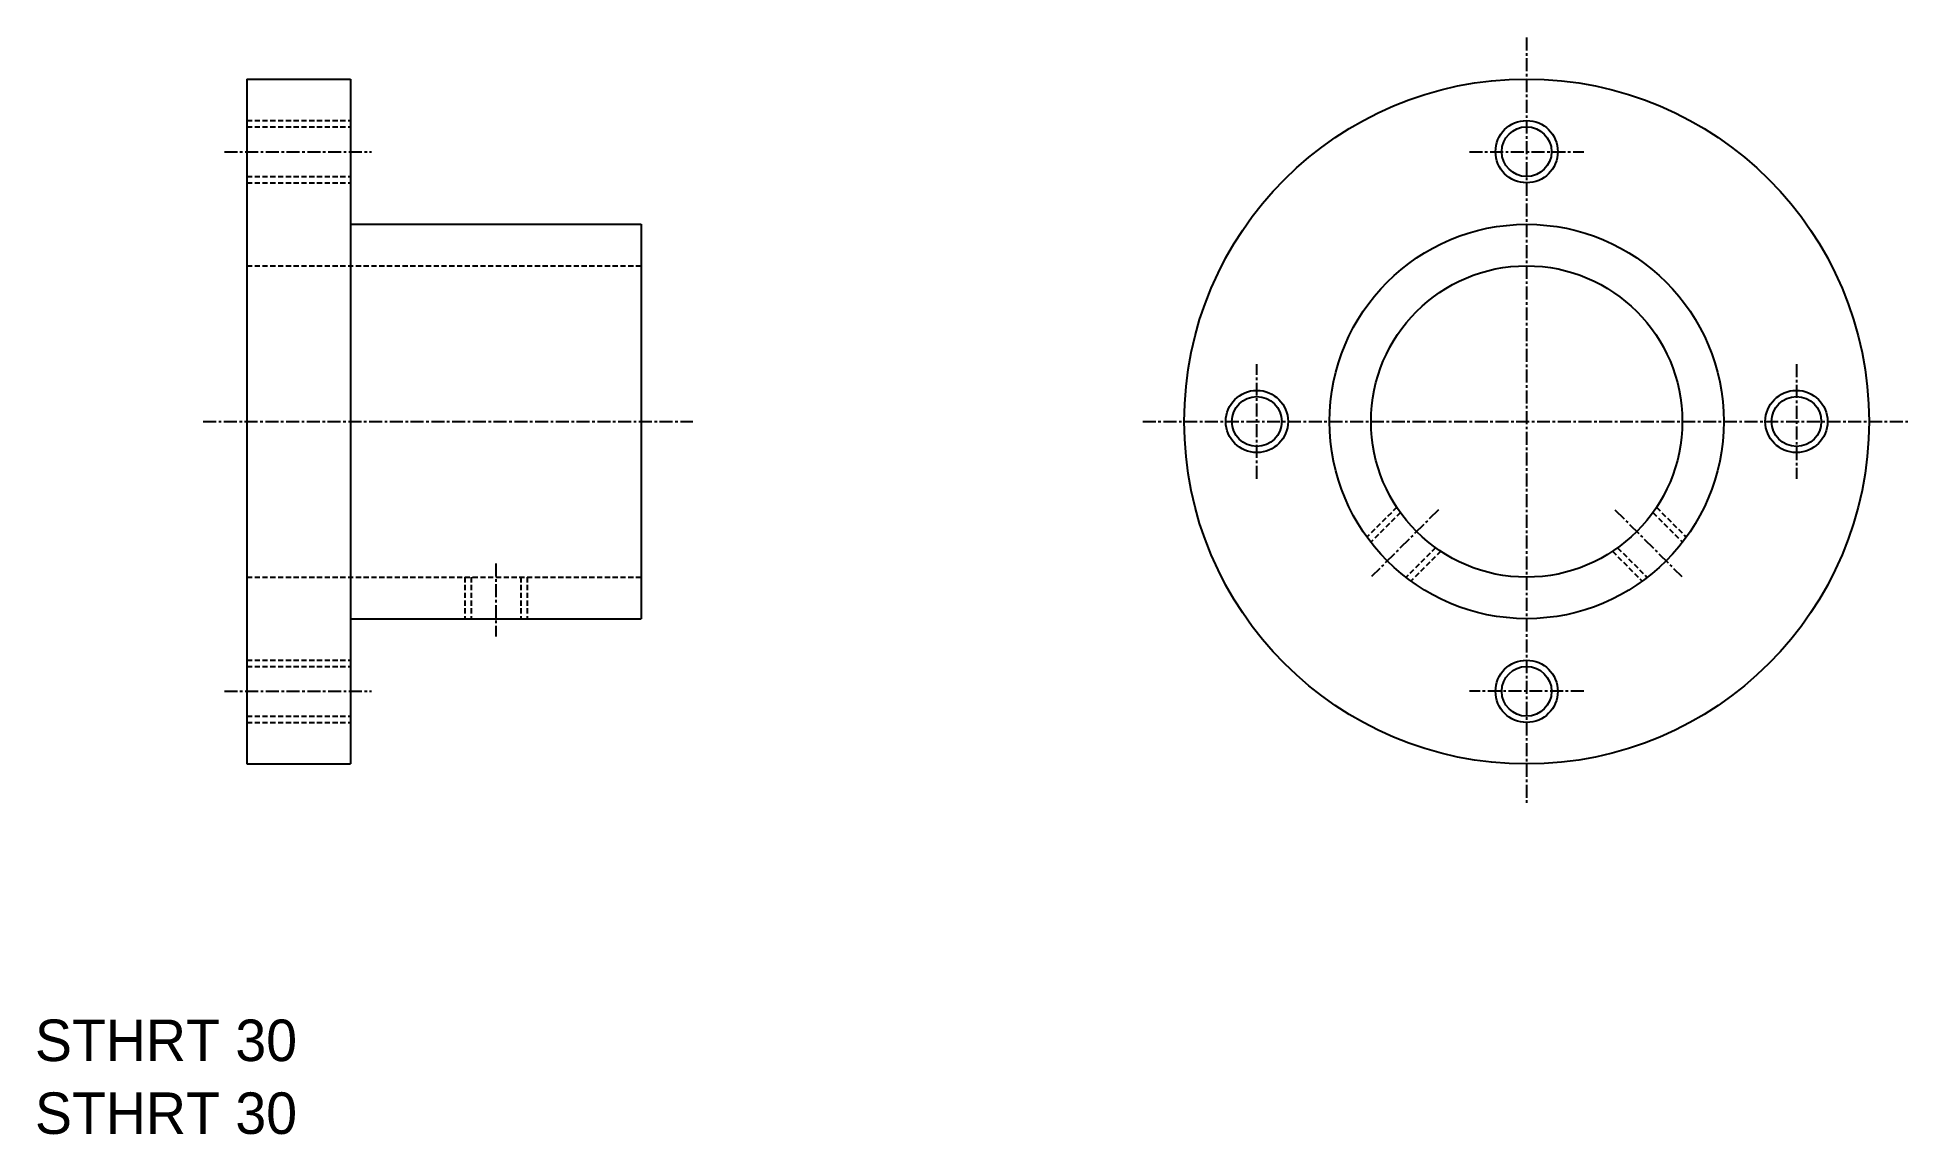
# Model space of a CAD drawing. Extents: x 1484 to 1664, y -1376 to -1270.
import ezdxf

# ---------------------------------------------------------------- set-up
doc = ezdxf.new("R2010")
doc.units = 0
doc.linetypes.add('CENTER', pattern=[2, 1.25, -0.25, 0.25, -0.25])
doc.linetypes.add('DASHED', pattern=[0.75, 0.5, -0.25])
doc.layers.get('0').update_dxf_attribs({"linetype": 'CONTINUOUS'})
doc.layers.add('CENTER', color=1, linetype='CENTER')

msp = doc.modelspace()

# ---------------------------------------------------------------- linework, layer by layer
at = {"color": 7, "linetype": 'CONTINUOUS'}
for p, q in [((1503.69, -1273.85), (1503.69, -1339.85)), ((1503.69, -1273.85), (1513.69, -1273.85)), ((1513.69, -1273.85), (1513.69, -1339.85)), ((1513.69, -1287.85), (1541.69, -1287.85)), ((1541.69, -1287.85), (1541.69, -1325.85)), ((1503.69, -1290.35), (1503.69, -1290.35)), ((1503.69, -1306.85), (1503.69, -1306.85)), ((1513.69, -1325.85), (1541.69, -1325.85)), ((1503.69, -1339.85), (1513.69, -1339.85))]:
    msp.add_line(p, q, dxfattribs=at)
at = {"color": 3, "linetype": 'DASHED'}
for p, q in [((1503.69, -1277.85), (1513.69, -1277.85)), ((1503.69, -1278.45), (1513.69, -1278.45)), ((1503.69, -1283.25), (1513.69, -1283.25)), ((1503.69, -1283.85), (1513.69, -1283.85)), ((1503.69, -1291.85), (1541.69, -1291.85)), ((1614.52, -1315.12), (1611.64, -1317.99)), ((1614.86, -1315.62), (1612, -1318.48)), ((1639.2, -1315.62), (1642.05, -1318.48)), ((1639.54, -1315.12), (1642.42, -1317.99)), ((1618.26, -1319.01), (1615.4, -1321.87)), ((1618.76, -1319.36), (1615.88, -1322.23)), ((1635.3, -1319.36), (1638.17, -1322.23)), ((1635.8, -1319.01), (1638.66, -1321.87)), ((1503.69, -1321.85), (1541.69, -1321.85)), ((1524.69, -1321.85), (1524.69, -1325.85)), ((1525.29, -1321.85), (1525.29, -1325.85)), ((1530.09, -1321.85), (1530.09, -1325.85)), ((1530.69, -1321.85), (1530.69, -1325.85)), ((1503.69, -1329.85), (1513.69, -1329.85)), ((1503.69, -1330.45), (1513.69, -1330.45)), ((1503.69, -1335.25), (1513.69, -1335.25)), ((1503.69, -1335.85), (1513.69, -1335.85))]:
    msp.add_line(p, q, dxfattribs=at)
at = {"color": 7, "linetype": 'CONTINUOUS'}
for centre, radius in [((1627.03, -1306.85), 33), ((1627.03, -1280.85), 2.4), ((1627.03, -1306.85), 19), ((1627.03, -1306.85), 15), ((1601.03, -1306.85), 2.4), ((1653.03, -1306.85), 2.4), ((1627.03, -1332.85), 2.4)]:
    msp.add_circle(centre, radius, dxfattribs=at)
at = {"color": 3, "linetype": 'CONTINUOUS'}
for centre in [(1627.03, -1280.85), (1601.03, -1306.85), (1653.03, -1306.85), (1627.03, -1332.85)]:
    msp.add_circle(centre, 3, dxfattribs=at)
at = {"layer": 'CENTER', "color": 1, "linetype": 'CENTER'}
for p, q in [((1627.03, -1269.85), (1627.03, -1343.85)), ((1501.52, -1280.85), (1515.7, -1280.85)), ((1621.51, -1280.85), (1632.54, -1280.85)), ((1601.03, -1312.36), (1601.03, -1301.33)), ((1653.03, -1301.33), (1653.03, -1312.36)), ((1499.47, -1306.85), (1546.68, -1306.85)), ((1590.03, -1306.85), (1664.03, -1306.85)), ((1618.53, -1315.35), (1612.08, -1321.79)), ((1635.53, -1315.35), (1641.98, -1321.79)), ((1527.69, -1320.54), (1527.69, -1327.57)), ((1501.52, -1332.85), (1515.7, -1332.85)), ((1632.54, -1332.85), (1621.51, -1332.85))]:
    msp.add_line(p, q, dxfattribs=at)

# ---------------------------------------------------------------- texts
at = {"color": 7, "linetype": 'CONTINUOUS'}
for p in [(1483.26, -1368.48), (1483.26, -1375.5)]:
    msp.add_text('STHRT 30', height=4, dxfattribs=at).set_placement(p)

doc.saveas('drawing.dxf')
